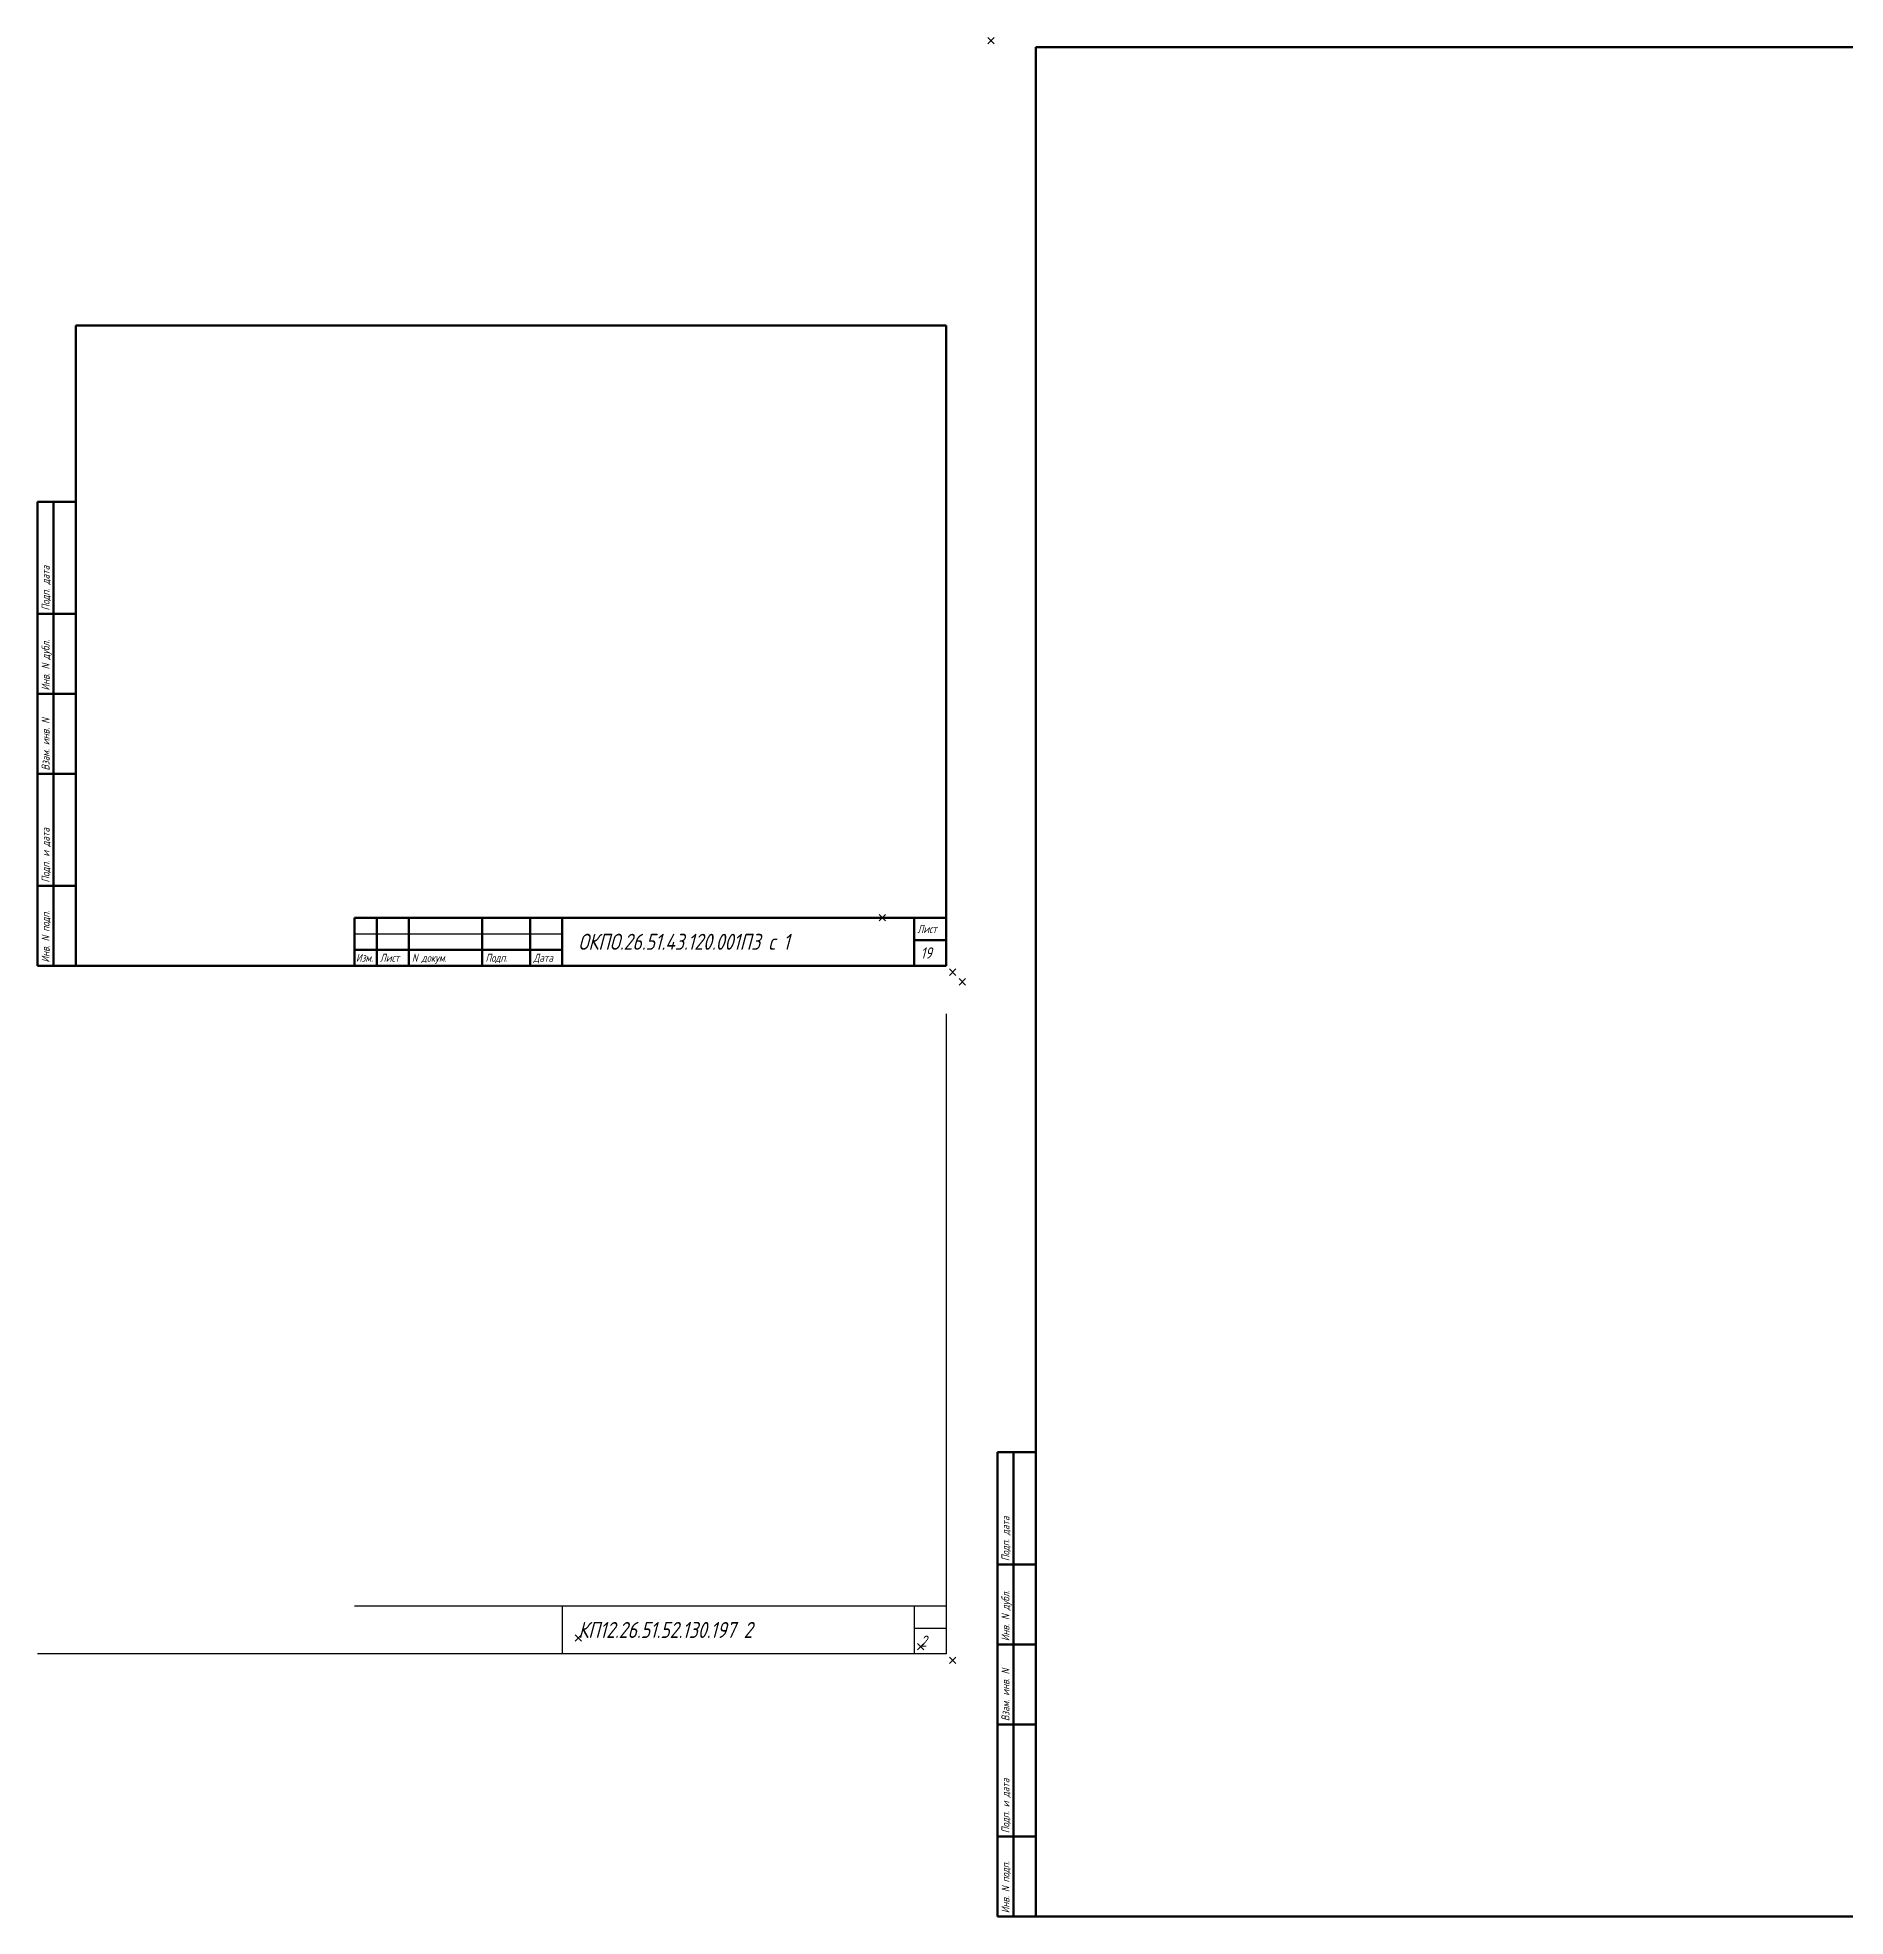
# Model space of a CAD drawing. Header units: inches. Extents: x -205 to 1978, y -595 to 1.
# Drawn here: x 848 to 1413, y -589 to -2 of the extents above; entities that cross this region are included whole.
import ezdxf

# ---------------------------------------------------------------- set-up
doc = ezdxf.new("R2010")
doc.units = ezdxf.units.IN
doc.header["$MEASUREMENT"] = 0
doc.header["$PDMODE"] = 3
doc.header["$PDSIZE"] = -2
for name, color, linetype, lineweight in [('Layer1', 1, 'Continuous', 53), ('Layer3', 3, 'Continuous', 30), ('Layer4', 4, 'Continuous', 25), ('Layer5', 6, 'Continuous', 35), ('Layer6', 7, 'Continuous', 53)]:
    doc.layers.add(name, color=color, linetype=linetype, lineweight=lineweight)
doc.layers.add('Layer2', color=2, linetype='Continuous', plot=False)
doc.styles.add('2.5', font='gost.shx', dxfattribs={"oblique": 15, "height": 2.5})
doc.styles.add('3.5', font='gost.shx', dxfattribs={"oblique": 15, "height": 3.5})
doc.styles.add('5', font='gost.shx', dxfattribs={"oblique": 15, "height": 5})

msp = doc.modelspace()

# ---------------------------------------------------------------- linework, layer by layer
at = {"layer": 'Layer1'}
for p, q in [((1975, -5), (1160, -5)), ((1160, -5), (1160, -589)), ((860, -92), (1132, -92)), ((860, -292), (860, -92)), ((1132, -92), (1132, -292)), ((860, -147), (848, -147)), ((848, -147), (848, -292)), ((853, -292), (853, -147)), ((848, -182), (860, -182)), ((848, -207), (860, -207)), ((848, -232), (860, -232)), ((848, -267), (860, -267)), ((947, -277), (1132, -277)), ((947, -277), (947, -292)), ((954, -277), (954, -292)), ((964, -277), (964, -292)), ((987, -277), (987, -292)), ((1002, -277), (1002, -292)), ((1012, -277), (1012, -292)), ((1122, -277), (1122, -292)), ((947, -287), (1012, -287)), ((1132, -284), (1122, -284)), ((1132, -292), (848, -292)), ((1160, -444), (1148, -444)), ((1148, -444), (1148, -589)), ((1153, -589), (1153, -444)), ((1148, -479), (1160, -479)), ((1148, -504), (1160, -504)), ((1148, -529), (1160, -529)), ((1148, -564), (1160, -564)), ((1148, -589), (1975, -589))]:
    msp.add_line(p, q, dxfattribs=at)
at = {"layer": 'Layer2'}
for p, q in [((1132, -307), (1132, -507)), ((947, -492), (1132, -492)), ((1012, -492), (1012, -507)), ((1122, -492), (1122, -507)), ((1132, -499), (1122, -499)), ((1132, -507), (848, -507))]:
    msp.add_line(p, q, dxfattribs=at)
for p in [(1146, -3), (1112, -277), (1134, -294), (1137, -297), (1017, -502), (1124, -504.75), (1134, -509)]:
    msp.add_point(p, dxfattribs=at)
at = {"layer": 'Layer3'}
msp.add_line((947, -282), (1012, -282), dxfattribs=at)

# ---------------------------------------------------------------- texts
at = {"layer": 'Layer4', "style": '2.5', "oblique": 15}
for s, p in [('Подп. дата', (851.75, -181)), ('Инв. N дубл.', (851.75, -206)), ('Взам. инв. N', (851.75, -231)), ('Подп. и дата', (851.75, -266)), ('Инв. N подп.', (851.75, -291)), ('Подп. дата', (1151.75, -478)), ('Инв. N дубл.', (1151.75, -503)), ('Взам. инв. N', (1151.75, -528)), ('Подп. и дата', (1151.75, -563)), ('Инв. N подп.', (1151.75, -588))]:
    msp.add_text(s, height=2.5, rotation=90, dxfattribs=at).set_placement(p)
for s, p in [('Лист', (1123, -281.75)), ('Изм.', (947.5, -290.75)), ('Лист', (955, -290.75)), ('N докум.', (965, -290.75)), ('Подп.', (988, -290.75)), ('Дата', (1003, -290.75))]:
    msp.add_text(s, height=2.5, dxfattribs=at).set_placement(p)
at = {"layer": 'Layer5', "style": '3.5', "oblique": 15}
for s, p in [('19', (1124, -289.75)), ('2', (1124, -504.75))]:
    msp.add_text(s, height=3.5, dxfattribs=at).set_placement(p)
at = {"layer": 'Layer6', "style": '5', "oblique": 15}
for s, p in [('ОКПО.26.51.43.120.001ПЗ с 1 ', (1017, -287)), ('КП12.26.51.52.130.197 2', (1017, -502))]:
    msp.add_text(s, height=5, dxfattribs=at).set_placement(p)

doc.saveas('drawing.dxf')
